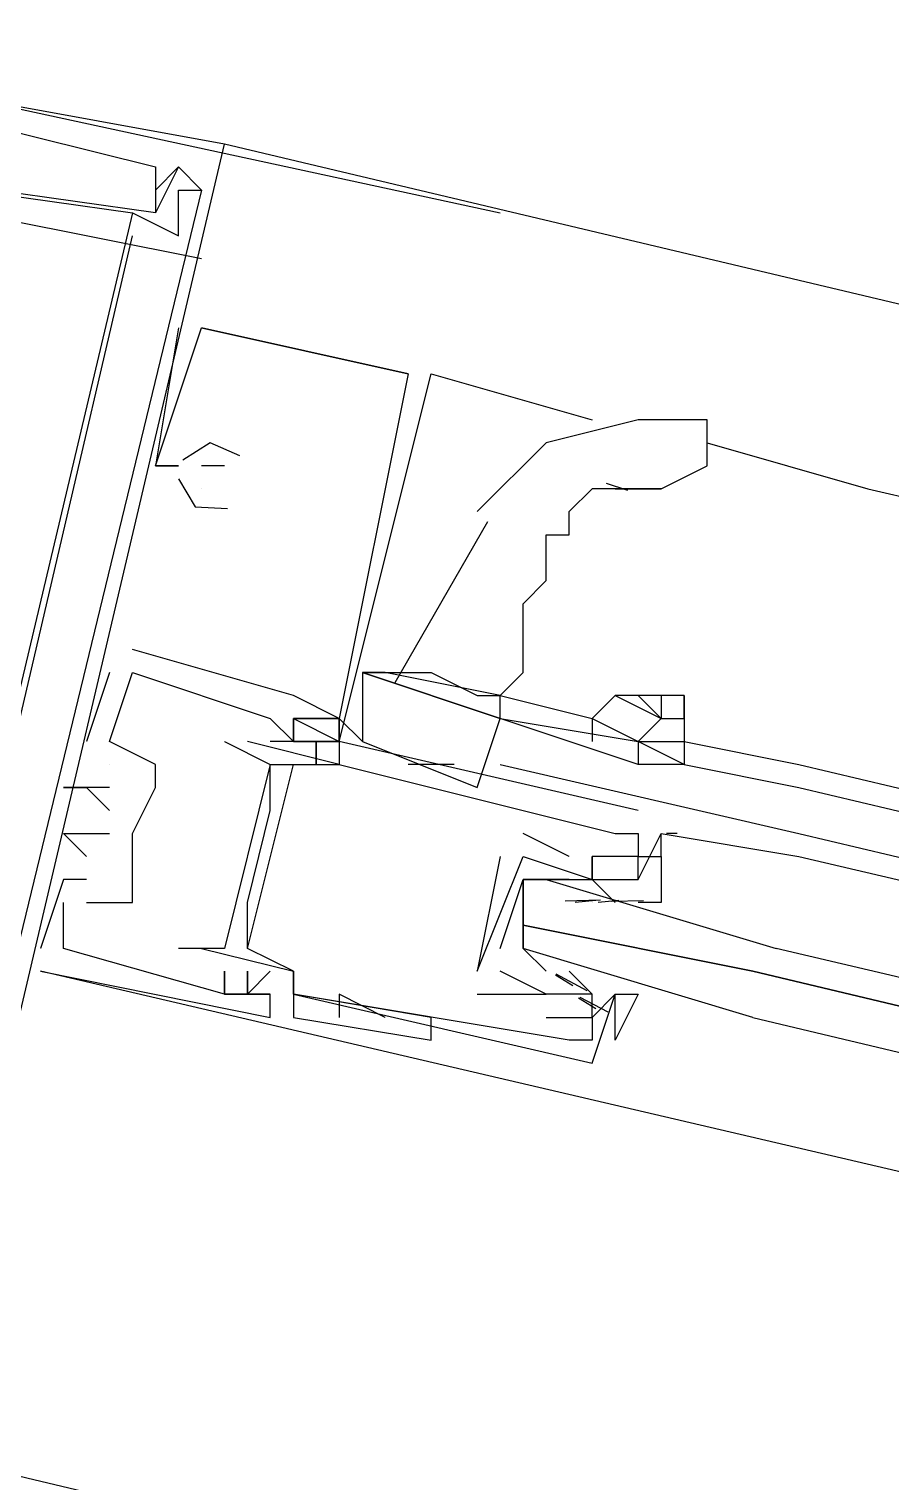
# Model space of a CAD drawing. Header units: feet. Extents: x -84 to 198, y -22 to 181.
# Drawn here: x 77.513 to 78.013, y 16.855 to 17.698 of the extents above; entities that cross this region are included whole.
import ezdxf

# ---------------------------------------------------------------- set-up
doc = ezdxf.new("R2010")
doc.units = ezdxf.units.FT
doc.layers.add('A-LINEA', color=7, linetype='CONTINUOUS')

msp = doc.modelspace()

# ---------------------------------------------------------------- linework, layer by layer
at = {"layer": 'A-LINEA'}
for p, q in [((77.2933, 17.6978), (77.7867, 17.5911)), ((77.6133, 17.5644), (77.28, 17.6311)), ((77.6267, 17.6311), (77.6267, 17.6311)), ((77.6267, 17.6311), (77.6267, 17.6311)), ((86.2133, 15.5911), (77.6267, 17.6311)), ((77.6267, 17.6311), (77.6267, 17.6311)), ((77.5867, 17.6178), (77.5867, 17.6178)), ((77.5867, 17.6178), (77.5867, 17.6178)), ((77.5867, 17.6178), (77.5867, 17.6178)), ((77.6, 17.6178), (77.6, 17.6178)), ((77.6, 17.6178), (77.6, 17.6178)), ((77.6, 17.6178), (77.6, 17.6178)), ((77.6, 17.6178), (77.6, 17.6178)), ((77.6, 17.6178), (77.6, 17.6178)), ((77.6, 17.6178), (77.6, 17.6178)), ((77.5867, 17.6044), (77.5867, 17.6044)), ((77.5867, 17.6044), (77.5867, 17.6044)), ((77.5867, 17.6044), (77.5867, 17.6044)), ((77.5867, 17.6044), (77.5867, 17.6044)), ((77.5867, 17.6044), (77.5867, 17.6044)), ((77.5867, 17.6044), (77.5867, 17.6044)), ((77.6, 17.6044), (77.6, 17.6044)), ((77.6, 17.6044), (77.6, 17.6044)), ((77.6, 17.6044), (77.6, 17.6044)), ((77.6, 17.6044), (77.6, 17.6044)), ((77.6, 17.6044), (77.6, 17.6044)), ((77.6, 17.6044), (77.6, 17.6044)), ((77.6133, 17.6044), (77.6133, 17.6044)), ((77.6133, 17.6044), (77.6133, 17.6044)), ((77.6133, 17.6044), (77.6133, 17.6044)), ((77.6133, 17.6044), (77.6133, 17.6044)), ((77.6133, 17.6044), (77.6133, 17.6044)), ((77.6133, 17.6044), (77.6133, 17.6044)), ((77.5733, 17.5911), (77.5733, 17.5911)), ((77.5733, 17.5911), (77.5733, 17.5911)), ((77.5733, 17.5911), (77.5733, 17.5911)), ((77.5733, 17.5911), (77.5733, 17.5911)), ((77.5733, 17.5911), (77.5733, 17.5911)), ((77.5733, 17.5911), (77.5733, 17.5911)), ((77.5867, 17.5911), (77.5867, 17.5911)), ((77.5867, 17.5911), (77.5867, 17.5911)), ((77.5867, 17.5911), (77.5867, 17.5911)), ((77.5867, 17.5911), (77.5867, 17.5911)), ((77.5867, 17.5911), (77.5867, 17.5911)), ((77.5867, 17.5911), (77.5867, 17.5911)), ((77.5733, 17.5778), (77.5733, 17.5778)), ((77.5733, 17.5778), (77.5733, 17.5778)), ((77.5733, 17.5778), (77.5733, 17.5778)), ((77.6, 17.5778), (77.6, 17.5778)), ((77.6, 17.5778), (77.6, 17.5778)), ((77.6, 17.5778), (77.6, 17.5778)), ((77.6, 17.5244), (77.6, 17.5244)), ((77.6, 17.5244), (77.6, 17.5244)), ((77.6, 17.5244), (77.6, 17.5244)), ((77.7333, 17.4978), (77.6133, 17.5244)), ((77.6133, 17.5244), (77.6133, 17.5244)), ((77.6133, 17.5244), (77.6133, 17.5244)), ((77.7333, 17.4978), (77.6133, 17.5244)), ((77.6133, 17.5244), (77.6133, 17.5244)), ((77.6133, 17.5244), (77.6133, 17.5244)), ((77.7333, 17.4978), (77.6133, 17.5244)), ((77.6133, 17.5244), (77.6133, 17.5244)), ((77.6133, 17.5244), (77.6133, 17.5244)), ((77.7333, 17.4978), (77.7333, 17.4978)), ((77.7333, 17.4978), (77.7333, 17.4978)), ((77.7333, 17.4978), (77.7333, 17.4978)), ((77.7333, 17.4978), (77.7333, 17.4978)), ((77.7333, 17.4978), (77.7333, 17.4978)), ((77.7333, 17.4978), (77.7333, 17.4978)), ((77.7467, 17.4978), (77.84, 17.4711)), ((77.7467, 17.4978), (77.7467, 17.4978)), ((77.7467, 17.4978), (77.7467, 17.4978)), ((77.7467, 17.4978), (77.7467, 17.4978)), ((77.7467, 17.4978), (77.7467, 17.4978)), ((77.7467, 17.4978), (77.7467, 17.4978)), ((77.7467, 17.4978), (77.7467, 17.4978)), ((77.8267, 17.4711), (77.8267, 17.4711)), ((77.9067, 17.4578), (78, 17.4311)), ((77.5867, 17.4444), (77.5867, 17.4444)), ((77.5867, 17.4444), (77.5867, 17.4444)), ((77.5867, 17.4444), (77.5867, 17.4444)), ((77.5867, 17.4444), (77.5867, 17.4444)), ((77.5867, 17.4444), (77.5867, 17.4444)), ((77.5867, 17.4444), (77.5867, 17.4444)), ((77.6, 17.4444), (77.6, 17.4444)), ((77.6, 17.4444), (77.6, 17.4444)), ((77.6, 17.4444), (77.6, 17.4444)), ((77.6, 17.4444), (77.6, 17.4444)), ((77.6, 17.4444), (77.6, 17.4444)), ((77.6, 17.4444), (77.6, 17.4444)), ((77.6133, 17.4444), (77.6133, 17.4444)), ((77.6133, 17.4444), (77.6133, 17.4444)), ((77.6133, 17.4444), (77.6133, 17.4444)), ((77.6267, 17.4444), (77.6267, 17.4444)), ((77.6267, 17.4444), (77.6267, 17.4444)), ((77.6267, 17.4444), (77.6267, 17.4444)), ((77.8607, 17.43), (77.8484, 17.4342)), ((77.6133, 17.4311), (77.6133, 17.4311)), ((77.6133, 17.4311), (77.6133, 17.4311)), ((77.6133, 17.4311), (77.6133, 17.4311)), ((77.6133, 17.4311), (77.6133, 17.4311)), ((77.6133, 17.4311), (77.6133, 17.4311)), ((77.6133, 17.4311), (77.6133, 17.4311)), ((77.8533, 17.4311), (77.88, 17.4311)), ((78, 17.4311), (81.8667, 16.5244)), ((77.7794, 17.4118), (77.7256, 17.3184)), ((77.6667, 17.3111), (77.5733, 17.3378)), ((77.5733, 17.3378), (77.5733, 17.3378)), ((77.6667, 17.3111), (77.5733, 17.3378)), ((77.5733, 17.3378), (77.5733, 17.3378)), ((77.6667, 17.3111), (77.5733, 17.3378)), ((77.5733, 17.3378), (77.5733, 17.3378)), ((77.56, 17.3244), (77.5467, 17.2844)), ((77.56, 17.3244), (77.5467, 17.2844)), ((77.56, 17.3244), (77.5467, 17.2844)), ((77.56, 17.3244), (77.56, 17.3244)), ((77.56, 17.3244), (77.56, 17.3244)), ((77.56, 17.3244), (77.56, 17.3244)), ((77.5733, 17.3244), (77.5733, 17.3244)), ((77.5733, 17.3244), (77.5733, 17.3244)), ((77.5733, 17.3244), (77.5733, 17.3244)), ((77.5733, 17.3244), (77.5733, 17.3244)), ((77.5733, 17.3244), (77.5733, 17.3244)), ((77.5733, 17.3244), (77.5733, 17.3244)), ((77.7067, 17.3244), (77.72, 17.3244)), ((77.6667, 17.3111), (77.6667, 17.3111)), ((77.6667, 17.3111), (77.6667, 17.3111)), ((77.6667, 17.3111), (77.6667, 17.3111)), ((77.7867, 17.3111), (77.7867, 17.3111)), ((77.7867, 17.3111), (77.7867, 17.3111)), ((77.7867, 17.3111), (77.84, 17.2978)), ((77.88, 17.3111), (77.8667, 17.3111)), ((77.8933, 17.3111), (77.8933, 17.3111)), ((77.6533, 17.2978), (77.6533, 17.2978)), ((77.6533, 17.2978), (77.6533, 17.2978)), ((77.6533, 17.2978), (77.6533, 17.2978)), ((77.6533, 17.2978), (77.6533, 17.2978)), ((77.6533, 17.2978), (77.6533, 17.2978)), ((77.6533, 17.2978), (77.6533, 17.2978)), ((77.6667, 17.2978), (77.6667, 17.2844)), ((77.6667, 17.2844), (77.6667, 17.2978)), ((77.6667, 17.2978), (77.6667, 17.2978)), ((77.6667, 17.2978), (77.6667, 17.2844)), ((77.6667, 17.2844), (77.6667, 17.2978)), ((77.6667, 17.2978), (77.6667, 17.2978)), ((77.6667, 17.2978), (77.6667, 17.2844)), ((77.6667, 17.2844), (77.6667, 17.2978)), ((77.6667, 17.2978), (77.6667, 17.2978)), ((77.6933, 17.2978), (77.7067, 17.2844)), ((77.6933, 17.2978), (77.6933, 17.2978)), ((77.6933, 17.2978), (77.6933, 17.2978)), ((77.6933, 17.2978), (77.6933, 17.2978)), ((77.6933, 17.2978), (77.6933, 17.2978)), ((77.6933, 17.2978), (77.6933, 17.2978)), ((77.6933, 17.2978), (77.6933, 17.2978)), ((77.7867, 17.2978), (77.7867, 17.2978)), ((77.8933, 17.2978), (77.8933, 17.2978)), ((77.5467, 17.2844), (77.5467, 17.2844)), ((77.5467, 17.2844), (77.5467, 17.2844)), ((77.5467, 17.2844), (77.5467, 17.2844)), ((77.56, 17.2844), (77.56, 17.2844)), ((77.56, 17.2844), (77.56, 17.2844)), ((77.56, 17.2844), (77.56, 17.2844)), ((77.56, 17.2844), (77.56, 17.2844)), ((77.56, 17.2844), (77.56, 17.2844)), ((77.56, 17.2844), (77.56, 17.2844)), ((77.6267, 17.2844), (77.6267, 17.2844)), ((77.64, 17.2844), (77.64, 17.2844)), ((77.6667, 17.2844), (77.6533, 17.2844)), ((77.6667, 17.2844), (77.6533, 17.2844)), ((77.6667, 17.2844), (77.6533, 17.2844)), ((77.6667, 17.2844), (77.6667, 17.2844)), ((77.6667, 17.2844), (77.6667, 17.2844)), ((77.6667, 17.2844), (77.6667, 17.2844)), ((77.68, 17.2844), (77.68, 17.2711)), ((77.68, 17.2844), (77.68, 17.2844)), ((77.68, 17.2844), (77.68, 17.2844)), ((77.68, 17.2844), (77.68, 17.2711)), ((77.68, 17.2844), (77.68, 17.2844)), ((77.68, 17.2844), (77.68, 17.2844)), ((77.68, 17.2844), (77.68, 17.2711)), ((77.68, 17.2844), (77.68, 17.2844)), ((77.68, 17.2844), (77.68, 17.2844)), ((77.6933, 17.2844), (77.6933, 17.2844)), ((77.6933, 17.2844), (77.6933, 17.2844)), ((77.6933, 17.2844), (77.6933, 17.2844)), ((77.6933, 17.2844), (77.6933, 17.2844)), ((77.6933, 17.2844), (77.6933, 17.2844)), ((77.6933, 17.2844), (77.6933, 17.2844)), ((77.6933, 17.2844), (77.6933, 17.2844)), ((77.7067, 17.2844), (77.7733, 17.2578)), ((77.8933, 17.2844), (77.8933, 17.2844)), ((77.8933, 17.2844), (77.96, 17.2711)), ((77.56, 17.2711), (77.56, 17.2711)), ((77.56, 17.2711), (77.56, 17.2711)), ((77.56, 17.2711), (77.56, 17.2711)), ((77.5867, 17.2711), (77.5867, 17.2711)), ((77.5867, 17.2711), (77.5867, 17.2711)), ((77.5867, 17.2711), (77.5867, 17.2711)), ((77.64, 17.1644), (77.6667, 17.2711)), ((77.64, 17.1644), (77.6667, 17.2711)), ((77.64, 17.1644), (77.6667, 17.2711)), ((77.6533, 17.2711), (77.6533, 17.2711)), ((77.6533, 17.2711), (77.6533, 17.2711)), ((77.6667, 17.2711), (77.6667, 17.2711)), ((77.6933, 17.2711), (77.6933, 17.2711)), ((77.6933, 17.2711), (77.6933, 17.2711)), ((77.6933, 17.2711), (77.6933, 17.2711)), ((77.76, 17.2711), (77.7333, 17.2711)), ((77.7867, 17.2711), (77.96, 17.2311)), ((77.8933, 17.2711), (77.96, 17.2578)), ((77.96, 17.2711), (81.8267, 16.3511)), ((77.5333, 17.2578), (77.5333, 17.2578)), ((77.5333, 17.2578), (77.5333, 17.2578)), ((77.5333, 17.2578), (77.5333, 17.2578)), ((77.5467, 17.2578), (77.5467, 17.2578)), ((77.5467, 17.2578), (77.5467, 17.2578)), ((77.5467, 17.2578), (77.5467, 17.2578)), ((77.5467, 17.2578), (77.5467, 17.2578)), ((77.5467, 17.2578), (77.5467, 17.2578)), ((77.5467, 17.2578), (77.5467, 17.2578)), ((77.56, 17.2578), (77.56, 17.2578)), ((77.56, 17.2578), (77.56, 17.2578)), ((77.56, 17.2578), (77.56, 17.2578)), ((77.5867, 17.2578), (77.5867, 17.2578)), ((77.5867, 17.2578), (77.5867, 17.2578)), ((77.5867, 17.2578), (77.5867, 17.2578)), ((77.5867, 17.2578), (77.5867, 17.2578)), ((77.96, 17.2578), (81.8267, 16.3378)), ((77.56, 17.2444), (77.56, 17.2444)), ((77.56, 17.2444), (77.56, 17.2444)), ((77.56, 17.2444), (77.56, 17.2444)), ((77.6533, 17.2444), (77.6533, 17.2444)), ((77.8667, 17.2444), (77.8667, 17.2444)), ((77.5333, 17.2311), (77.5333, 17.2311)), ((77.5333, 17.2311), (77.5333, 17.2311)), ((77.5333, 17.2311), (77.5333, 17.2311)), ((77.56, 17.2311), (77.56, 17.2311)), ((77.56, 17.2311), (77.56, 17.2311)), ((77.56, 17.2311), (77.56, 17.2311)), ((77.5733, 17.2311), (77.5733, 17.2311)), ((77.5733, 17.2311), (77.5733, 17.2311)), ((77.5733, 17.2311), (77.5733, 17.2311)), ((77.5733, 17.2311), (77.5733, 17.2311)), ((77.5733, 17.2311), (77.5733, 17.2311)), ((77.8267, 17.2178), (77.8, 17.2311)), ((77.8, 17.2311), (77.8, 17.2311)), ((77.8533, 17.2311), (77.8533, 17.2311)), ((77.8667, 17.2044), (77.88, 17.2311)), ((77.8667, 17.2311), (77.8667, 17.2311)), ((77.8667, 17.2311), (77.8667, 17.2311)), ((77.88, 17.2311), (77.88, 17.2311)), ((77.88, 17.2178), (77.88, 17.2311)), ((77.88, 17.2178), (77.88, 17.2311)), ((77.88, 17.2178), (77.88, 17.2311)), ((77.8832, 17.2313), (77.8894, 17.2312)), ((77.8832, 17.2313), (77.8894, 17.2312)), ((77.8832, 17.2313), (77.8894, 17.2312)), ((77.96, 17.2311), (81.8267, 16.3111)), ((77.5467, 17.2178), (77.5467, 17.2178)), ((77.5467, 17.2178), (77.5467, 17.2178)), ((77.5467, 17.2178), (77.5467, 17.2178)), ((77.7867, 17.2178), (77.7733, 17.1511)), ((77.7867, 17.2178), (77.7867, 17.2178)), ((77.8, 17.2178), (77.8, 17.2178)), ((77.8, 17.2178), (77.8, 17.2178)), ((77.8267, 17.2178), (77.8267, 17.2178)), ((77.84, 17.2178), (77.84, 17.2178)), ((77.84, 17.2178), (77.84, 17.2178)), ((77.8667, 17.2178), (77.8667, 17.2178)), ((77.96, 17.2178), (81.8133, 16.3111)), ((77.5333, 17.2044), (77.5333, 17.2044)), ((77.5333, 17.2044), (77.5333, 17.2044)), ((77.5333, 17.2044), (77.5333, 17.2044)), ((77.5467, 17.2044), (77.5467, 17.2044)), ((77.5467, 17.2044), (77.5467, 17.2044)), ((77.5467, 17.2044), (77.5467, 17.2044)), ((77.5733, 17.2044), (77.5733, 17.2044)), ((77.5733, 17.2044), (77.5733, 17.2044)), ((77.5733, 17.2044), (77.5733, 17.2044)), ((77.8267, 17.2044), (77.8267, 17.2044)), ((77.84, 17.2044), (77.84, 17.2044)), ((77.84, 17.2044), (77.84, 17.2044)), ((77.8533, 17.1911), (77.84, 17.2044)), ((77.8533, 17.2044), (77.8533, 17.2044)), ((77.8667, 17.2044), (77.8667, 17.2044)), ((77.5333, 17.1911), (77.5333, 17.1911)), ((77.5333, 17.1911), (77.5333, 17.1911)), ((77.5333, 17.1911), (77.5333, 17.1911)), ((77.5467, 17.1911), (77.5467, 17.1911)), ((77.5467, 17.1911), (77.5467, 17.1911)), ((77.5467, 17.1911), (77.5467, 17.1911)), ((77.5733, 17.1911), (77.5733, 17.1911)), ((77.5733, 17.1911), (77.5733, 17.1911)), ((77.5733, 17.1911), (77.5733, 17.1911)), ((77.64, 17.1911), (77.64, 17.1911)), ((77.8, 17.1911), (77.8, 17.1778)), ((77.8244, 17.192), (77.8448, 17.1925)), ((77.8302, 17.1913), (77.8421, 17.1923)), ((77.84, 17.1911), (77.84, 17.1911)), ((77.8435, 17.1913), (77.8554, 17.1923)), ((77.8515, 17.1919), (77.8698, 17.1922)), ((77.52, 17.1644), (77.52, 17.1644)), ((77.52, 17.1644), (77.52, 17.1644)), ((77.52, 17.1644), (77.52, 17.1644)), ((77.5333, 17.1644), (77.5333, 17.1644)), ((77.5333, 17.1644), (77.5333, 17.1644)), ((77.5333, 17.1644), (77.5333, 17.1644)), ((77.5333, 17.1644), (77.5333, 17.1644)), ((77.5333, 17.1644), (77.5333, 17.1644)), ((77.5333, 17.1644), (77.5333, 17.1644)), ((77.6, 17.1644), (77.6, 17.1644)), ((77.6133, 17.1644), (77.6133, 17.1644)), ((77.6267, 17.1644), (77.6267, 17.1644)), ((77.64, 17.1644), (77.64, 17.1644)), ((77.8, 17.1644), (77.8, 17.1644)), ((77.52, 17.1511), (77.52, 17.1511)), ((77.52, 17.1511), (77.52, 17.1511)), ((77.52, 17.1511), (77.52, 17.1511)), ((77.92, 17.0578), (77.52, 17.1511)), ((77.6267, 17.1511), (77.6267, 17.1511)), ((77.6267, 17.1511), (77.6267, 17.1511)), ((77.6267, 17.1511), (77.6267, 17.1511)), ((77.6267, 17.1378), (77.6267, 17.1511)), ((77.6267, 17.1378), (77.6267, 17.1511)), ((77.6667, 17.1511), (77.6667, 17.1511)), ((77.6667, 17.1511), (77.6667, 17.1511)), ((77.7733, 17.1511), (77.7733, 17.1511)), ((77.7733, 17.1511), (77.7733, 17.1511)), ((77.7867, 17.1511), (77.7867, 17.1511)), ((77.7867, 17.1511), (77.7867, 17.1511)), ((77.8133, 17.1511), (77.8133, 17.1511)), ((77.8289, 17.1426), (77.8188, 17.1488)), ((77.8372, 17.1397), (77.8192, 17.1494)), ((77.8267, 17.1511), (77.84, 17.1378)), ((77.8267, 17.1511), (77.8267, 17.1511)), ((77.6267, 17.1378), (77.6267, 17.1378)), ((77.6267, 17.1378), (77.6267, 17.1378)), ((77.6267, 17.1378), (77.6267, 17.1378)), ((77.6267, 17.1378), (77.6267, 17.1378)), ((77.6267, 17.1378), (77.6267, 17.1378)), ((77.6267, 17.1378), (77.6267, 17.1378)), ((77.6267, 17.1378), (77.6267, 17.1378)), ((77.64, 17.1378), (77.64, 17.1378)), ((77.64, 17.1378), (77.64, 17.1378)), ((77.64, 17.1378), (77.64, 17.1378)), ((77.64, 17.1378), (77.64, 17.1378)), ((77.6533, 17.1378), (77.6533, 17.1378)), ((77.6533, 17.1378), (77.6533, 17.1378)), ((77.6533, 17.1378), (77.6533, 17.1378)), ((77.6533, 17.1378), (77.6533, 17.1378)), ((77.6533, 17.1378), (77.6533, 17.1378)), ((77.6533, 17.1378), (77.6533, 17.1378)), ((77.6667, 17.1378), (77.6667, 17.1378)), ((77.6667, 17.1378), (77.6667, 17.1378)), ((77.7467, 17.1244), (77.6667, 17.1378)), ((77.7467, 17.1244), (77.6667, 17.1378)), ((77.72, 17.1244), (77.6933, 17.1378)), ((77.6933, 17.1378), (77.6933, 17.1244)), ((77.7733, 17.1378), (77.7733, 17.1378)), ((77.8133, 17.1378), (77.8133, 17.1378)), ((77.8133, 17.1378), (77.8133, 17.1378)), ((77.8267, 17.1378), (77.8267, 17.1378)), ((77.84, 17.1378), (77.84, 17.1378)), ((77.8533, 17.1378), (77.8533, 17.1378)), ((77.8422, 17.1293), (77.8321, 17.1355)), ((77.8493, 17.1275), (77.833, 17.1359)), ((77.6533, 17.1244), (77.6533, 17.1244)), ((77.6533, 17.1244), (77.6533, 17.1244)), ((77.6533, 17.1244), (77.6533, 17.1244)), ((77.6667, 17.1244), (77.6667, 17.1244)), ((77.72, 17.1244), (77.72, 17.1244)), ((77.8133, 17.1244), (77.8133, 17.1244)), ((77.84, 17.1244), (77.84, 17.1244)), ((77.7467, 17.1111), (77.7467, 17.1111)), ((77.8267, 17.1111), (77.8267, 17.1111)), ((77.84, 17.1111), (77.84, 17.1111)), ((77.84, 17.0978), (77.84, 17.0978)), ((81.7867, 16.1511), (77.92, 17.0578)), ((86.0267, 14.8311), (77.4533, 16.8711))]:
    msp.add_line(p, q, dxfattribs=at)
for points in [[(77.4667, 16.9644), (77.4667, 16.9511), (77.6267, 17.6311), (77.48, 17.6578), (77.4667, 17.6444), (77.3867, 17.6578), (77.3867, 17.6444), (77.3867, 17.6311)], [(77.4667, 16.9644), (77.4667, 16.9511), (77.6267, 17.6311), (77.48, 17.6578), (77.4667, 17.6444), (77.3867, 17.6578), (77.3867, 17.6444), (77.3867, 17.6311)], [(77.4667, 16.9644), (77.4667, 16.9511), (77.6267, 17.6311), (77.48, 17.6578), (77.4667, 17.6444), (77.3867, 17.6578), (77.3867, 17.6444), (77.3867, 17.6311)], [(77.3867, 17.6311), (77.4, 17.6444), (77.48, 17.6311), (77.48, 17.6444), (77.5867, 17.6178), (77.5867, 17.6044), (77.5867, 17.5911)], [(77.3867, 17.6311), (77.4, 17.6444), (77.48, 17.6311), (77.48, 17.6444), (77.5867, 17.6178), (77.5867, 17.6044), (77.5867, 17.5911)], [(77.3867, 17.6311), (77.4, 17.6444), (77.48, 17.6311), (77.48, 17.6444), (77.5867, 17.6178), (77.5867, 17.6044), (77.5867, 17.5911)], [(77.6, 17.6178), (77.5867, 17.5911), (77.4933, 17.6044), (77.4933, 17.6178), (77.48, 17.6178)], [(77.6, 17.6178), (77.5867, 17.5911), (77.4933, 17.6044), (77.4933, 17.6178), (77.48, 17.6178)], [(77.6, 17.6178), (77.5867, 17.5911), (77.4933, 17.6044), (77.4933, 17.6178), (77.48, 17.6178)], [(77.5867, 17.6044), (77.6, 17.6178), (77.6133, 17.6044), (77.5067, 17.1644), (77.4933, 17.1644)], [(77.5867, 17.6044), (77.6, 17.6178), (77.6133, 17.6044), (77.5067, 17.1644), (77.4933, 17.1644)], [(77.5867, 17.6044), (77.6, 17.6178), (77.6133, 17.6044), (77.5067, 17.1644), (77.4933, 17.1644)], [(77.5733, 17.5911), (77.6, 17.5778), (77.6, 17.6044), (77.6133, 17.6044), (77.6, 17.6178)], [(77.5733, 17.5911), (77.6, 17.5778), (77.6, 17.6044), (77.6133, 17.6044), (77.6, 17.6178)], [(77.5733, 17.5911), (77.6, 17.5778), (77.6, 17.6044), (77.6133, 17.6044), (77.6, 17.6178)], [(77.48, 17.6044), (77.5733, 17.5911), (77.4533, 17.0844), (77.36, 17.1111), (77.36, 17.1111), (77.3733, 17.0978), (77.4533, 17.0844)], [(77.48, 17.6044), (77.5733, 17.5911), (77.4533, 17.0844), (77.36, 17.1111), (77.36, 17.1111), (77.3733, 17.0978), (77.4533, 17.0844)], [(77.48, 17.6044), (77.5733, 17.5911), (77.4533, 17.0844), (77.36, 17.1111), (77.36, 17.1111), (77.3733, 17.0978), (77.4533, 17.0844)], [(77.48, 17.0711), (77.4533, 17.0844), (77.48, 17.1778), (77.4933, 17.1778), (77.4933, 17.1644), (77.4933, 17.1778), (77.48, 17.1778), (77.5733, 17.5778)], [(77.48, 17.0711), (77.4533, 17.0844), (77.48, 17.1778), (77.4933, 17.1778), (77.4933, 17.1644), (77.4933, 17.1778), (77.48, 17.1778), (77.5733, 17.5778)], [(77.48, 17.0711), (77.4533, 17.0844), (77.48, 17.1778), (77.4933, 17.1778), (77.4933, 17.1644), (77.4933, 17.1778), (77.48, 17.1778), (77.5733, 17.5778)], [(77.6, 17.5244), (77.5867, 17.4444), (77.6, 17.4444)], [(77.6, 17.4444), (77.5867, 17.4444), (77.6133, 17.5244), (77.7333, 17.4978), (77.6933, 17.2978), (77.6667, 17.3111)], [(77.6, 17.5244), (77.5867, 17.4444), (77.6, 17.4444)], [(77.6, 17.4444), (77.5867, 17.4444), (77.6133, 17.5244), (77.7333, 17.4978), (77.6933, 17.2978), (77.6667, 17.3111)], [(77.6, 17.5244), (77.5867, 17.4444), (77.6, 17.4444)], [(77.6, 17.4444), (77.5867, 17.4444), (77.6133, 17.5244), (77.7333, 17.4978), (77.6933, 17.2978), (77.6667, 17.3111)], [(77.5467, 17.1911), (77.5733, 17.1911), (77.5733, 17.2044), (77.5733, 17.2311), (77.5867, 17.2578), (77.5867, 17.2711), (77.56, 17.2844), (77.5733, 17.3244), (77.6533, 17.2978), (77.6667, 17.2844), (77.6667, 17.2978), (77.6933, 17.2978), (77.6933, 17.2844), (77.68, 17.2844), (77.6933, 17.2844), (77.7467, 17.4978)], [(77.5467, 17.1911), (77.5733, 17.1911), (77.5733, 17.2044), (77.5733, 17.2311), (77.5867, 17.2578), (77.5867, 17.2711), (77.56, 17.2844), (77.5733, 17.3244), (77.6533, 17.2978), (77.6667, 17.2844), (77.6667, 17.2978), (77.6933, 17.2978), (77.6933, 17.2844), (77.68, 17.2844), (77.6933, 17.2844), (77.7467, 17.4978)], [(77.5467, 17.1911), (77.5733, 17.1911), (77.5733, 17.2044), (77.5733, 17.2311), (77.5867, 17.2578), (77.5867, 17.2711), (77.56, 17.2844), (77.5733, 17.3244), (77.6533, 17.2978), (77.6667, 17.2844), (77.6667, 17.2978), (77.6933, 17.2978), (77.6933, 17.2844), (77.68, 17.2844), (77.6933, 17.2844), (77.7467, 17.4978)], [(77.9067, 17.4711), (77.8933, 17.4711), (77.8667, 17.4711), (77.8133, 17.4578), (77.7733, 17.4178)], [(77.88, 17.4311), (77.9067, 17.4444), (77.9067, 17.4578), (77.9067, 17.4711)], [(77.6357, 17.4502), (77.6185, 17.4577), (77.6026, 17.4476)], [(77.6357, 17.4502), (77.6185, 17.4577), (77.6026, 17.4476)], [(77.6357, 17.4502), (77.6185, 17.4577), (77.6026, 17.4476)], [(77.6267, 17.4444), (77.6133, 17.4444), (77.6133, 17.4444)], [(77.6267, 17.4444), (77.6133, 17.4444), (77.6133, 17.4444)], [(77.6267, 17.4444), (77.6133, 17.4444), (77.6133, 17.4444)], [(77.6, 17.4368), (77.6097, 17.4206), (77.6285, 17.4197)], [(77.6, 17.4368), (77.6097, 17.4206), (77.6285, 17.4197)], [(77.6, 17.4368), (77.6097, 17.4206), (77.6285, 17.4197)], [(77.7867, 17.3111), (77.8, 17.3244), (77.8, 17.3511), (77.8, 17.3644), (77.8133, 17.3778), (77.8133, 17.3911), (77.8133, 17.4044), (77.8267, 17.4044), (77.8267, 17.4178), (77.84, 17.4311)], [(77.88, 17.4311), (77.8667, 17.4311), (77.84, 17.4311)], [(77.7733, 17.2578), (77.7867, 17.2978), (77.7067, 17.3244), (77.7067, 17.2844)], [(77.7867, 17.3111), (77.7867, 17.3111), (77.72, 17.3244), (77.7067, 17.3244), (77.7867, 17.2978), (77.7867, 17.3111), (77.7867, 17.3111)], [(77.72, 17.3244), (77.7467, 17.3244), (77.7733, 17.3111), (77.7867, 17.3111), (77.7867, 17.3111), (77.84, 17.2978)], [(77.8667, 17.3111), (77.8533, 17.3111), (77.84, 17.2978), (77.84, 17.2844)], [(77.8533, 17.3111), (77.88, 17.2978), (77.8667, 17.2844)], [(77.8667, 17.3111), (77.8667, 17.3111), (77.88, 17.2978)], [(77.8933, 17.2978), (77.8933, 17.3111), (77.88, 17.3111), (77.88, 17.2978), (77.88, 17.2978)], [(77.8933, 17.3111), (77.8933, 17.2978), (77.8933, 17.2844), (77.8933, 17.2711), (77.8933, 17.2711)], [(77.6667, 17.2844), (77.6667, 17.2844), (77.6667, 17.2978)], [(77.6933, 17.2844), (77.6933, 17.2978), (77.6667, 17.2978), (77.6667, 17.2978), (77.6933, 17.2844)], [(77.6667, 17.2844), (77.6667, 17.2844), (77.6667, 17.2978)], [(77.6933, 17.2844), (77.6933, 17.2978), (77.6667, 17.2978), (77.6667, 17.2978), (77.6933, 17.2844)], [(77.6667, 17.2844), (77.6667, 17.2844), (77.6667, 17.2978)], [(77.6933, 17.2844), (77.6933, 17.2978), (77.6667, 17.2978), (77.6667, 17.2978), (77.6933, 17.2844)], [(77.7867, 17.2978), (77.8667, 17.2844), (77.8667, 17.2711), (77.7867, 17.2978)], [(77.84, 17.2978), (77.8667, 17.2844), (77.8667, 17.2844), (77.8667, 17.2844)], [(77.8667, 17.2844), (77.88, 17.2978), (77.8933, 17.2978), (77.8933, 17.2844)], [(77.6267, 17.2844), (77.6533, 17.2711), (77.6267, 17.1644), (77.6, 17.1644)], [(77.8667, 17.2444), (77.6933, 17.2844), (77.6933, 17.2711), (77.64, 17.2844)], [(77.68, 17.2844), (77.6667, 17.2844), (77.68, 17.2844), (77.68, 17.2711)], [(77.68, 17.2844), (77.6667, 17.2844), (77.68, 17.2844), (77.68, 17.2711)], [(77.68, 17.2844), (77.6667, 17.2844), (77.68, 17.2844), (77.68, 17.2711)], [(77.68, 17.2711), (77.68, 17.2844), (77.68, 17.2711)], [(77.68, 17.2711), (77.68, 17.2844), (77.68, 17.2711)], [(77.68, 17.2711), (77.68, 17.2844), (77.68, 17.2711)], [(77.8933, 17.2844), (77.8933, 17.2711), (77.8667, 17.2844), (77.8933, 17.2844)], [(77.56, 17.2711), (77.56, 17.2711), (77.56, 17.2711)], [(77.56, 17.2711), (77.56, 17.2711), (77.56, 17.2711)], [(77.56, 17.2711), (77.56, 17.2711), (77.56, 17.2711)], [(77.8133, 17.1244), (77.84, 17.1244), (77.84, 17.1111), (77.8267, 17.1111), (77.6667, 17.1378), (77.6667, 17.1511), (77.64, 17.1644), (77.64, 17.1911), (77.6533, 17.2444), (77.6533, 17.2711), (77.6667, 17.2711), (77.6933, 17.2711)], [(77.6933, 17.2711), (77.8533, 17.2311), (77.8667, 17.2311), (77.8667, 17.2178), (77.84, 17.2178), (77.84, 17.2178)], [(77.8933, 17.2711), (77.8933, 17.2711), (77.8667, 17.2711)], [(77.8933, 17.2711), (77.8933, 17.2711), (77.8933, 17.2711)], [(77.56, 17.2578), (77.5467, 17.2578), (77.5333, 17.2578), (77.5467, 17.2578), (77.56, 17.2444)], [(77.56, 17.2578), (77.5467, 17.2578), (77.5333, 17.2578), (77.5467, 17.2578), (77.56, 17.2444)], [(77.56, 17.2578), (77.5467, 17.2578), (77.5333, 17.2578), (77.5467, 17.2578), (77.56, 17.2444)], [(77.5733, 17.2044), (77.5733, 17.2311), (77.5733, 17.2311), (77.5867, 17.2578)], [(77.5467, 17.2178), (77.5467, 17.2178), (77.5333, 17.2311), (77.56, 17.2311), (77.56, 17.2311)], [(77.5467, 17.2178), (77.5467, 17.2178), (77.5333, 17.2311), (77.56, 17.2311), (77.56, 17.2311)], [(77.5467, 17.2178), (77.5467, 17.2178), (77.5333, 17.2311), (77.56, 17.2311), (77.56, 17.2311)], [(77.88, 17.2178), (77.88, 17.2178), (77.88, 17.2311), (77.96, 17.2178)], [(77.88, 17.2178), (77.88, 17.2178), (77.88, 17.2311)], [(77.88, 17.2178), (77.88, 17.2178), (77.88, 17.2311)], [(77.7733, 17.1511), (77.8, 17.2178), (77.84, 17.2044), (77.84, 17.2178), (77.84, 17.2044), (77.8533, 17.2044), (77.8533, 17.2044)], [(77.7867, 17.1644), (77.8, 17.2044), (77.8267, 17.2044), (77.84, 17.2044), (77.8533, 17.2044), (77.8667, 17.2044), (77.8667, 17.2178), (77.88, 17.2178), (77.88, 17.1911), (77.8667, 17.1911)], [(77.5467, 17.2044), (77.5333, 17.2044), (77.5333, 17.2044), (77.52, 17.1644)], [(77.5467, 17.2044), (77.5333, 17.2044), (77.5333, 17.2044), (77.52, 17.1644)], [(77.5467, 17.2044), (77.5333, 17.2044), (77.5333, 17.2044), (77.52, 17.1644)], [(77.8267, 17.2044), (77.8, 17.2044), (77.8, 17.1644), (77.8133, 17.1511)], [(77.9333, 17.1244), (77.8, 17.1644), (77.8, 17.1778), (77.9333, 17.1511), (77.8, 17.1778), (77.8, 17.1911), (77.8, 17.2044), (77.8133, 17.2044), (77.9467, 17.1644)], [(77.52, 17.1511), (77.6533, 17.1244), (77.6533, 17.1378), (77.64, 17.1378), (77.6533, 17.1378), (77.6267, 17.1378), (77.6267, 17.1511), (77.6267, 17.1378), (77.5333, 17.1644), (77.5333, 17.1911)], [(77.52, 17.1511), (77.6533, 17.1244), (77.6533, 17.1378), (77.64, 17.1378), (77.6533, 17.1378), (77.6267, 17.1378), (77.6267, 17.1511), (77.6267, 17.1378), (77.5333, 17.1644), (77.5333, 17.1911)], [(77.52, 17.1511), (77.6533, 17.1244), (77.6533, 17.1378), (77.64, 17.1378), (77.6533, 17.1378), (77.6267, 17.1378), (77.6267, 17.1511), (77.6267, 17.1378), (77.5333, 17.1644), (77.5333, 17.1911)], [(77.6133, 17.1644), (77.6667, 17.1511), (77.6667, 17.1378), (77.84, 17.0978), (77.8533, 17.1378)], [(77.9333, 17.1244), (81.8533, 16.1911), (81.8533, 16.2044), (81.8667, 16.2178), (81.8533, 16.2178), (77.9333, 17.1511), (81.8533, 16.2178), (81.8667, 16.2178), (81.8667, 16.2311), (81.8667, 16.2444), (77.9467, 17.1644)], [(77.6533, 17.1511), (77.64, 17.1378), (77.64, 17.1511), (77.64, 17.1378), (77.6533, 17.1511), (77.64, 17.1378)], [(77.64, 17.1378), (77.64, 17.1511), (77.64, 17.1378), (77.6533, 17.1511)], [(77.8267, 17.1378), (77.8133, 17.1378), (77.7867, 17.1511)], [(77.8533, 17.1378), (77.8667, 17.1378), (77.8533, 17.1111), (77.8533, 17.1244), (77.8533, 17.1378), (77.84, 17.1244), (77.84, 17.1378), (77.8267, 17.1378), (77.8133, 17.1378), (77.7867, 17.1511)], [(77.6667, 17.1378), (77.6667, 17.1244), (77.7467, 17.1111), (77.7467, 17.1244)], [(77.7733, 17.1378), (77.8133, 17.1378), (77.8133, 17.1378)]]:
    msp.add_lwpolyline(points, dxfattribs=at)
msp.add_lwpolyline([(77.6533, 17.1378), (77.6267, 17.1378), (77.6267, 17.1378), (77.6533, 17.1378)], close=True, dxfattribs=at)

doc.saveas('drawing.dxf')
